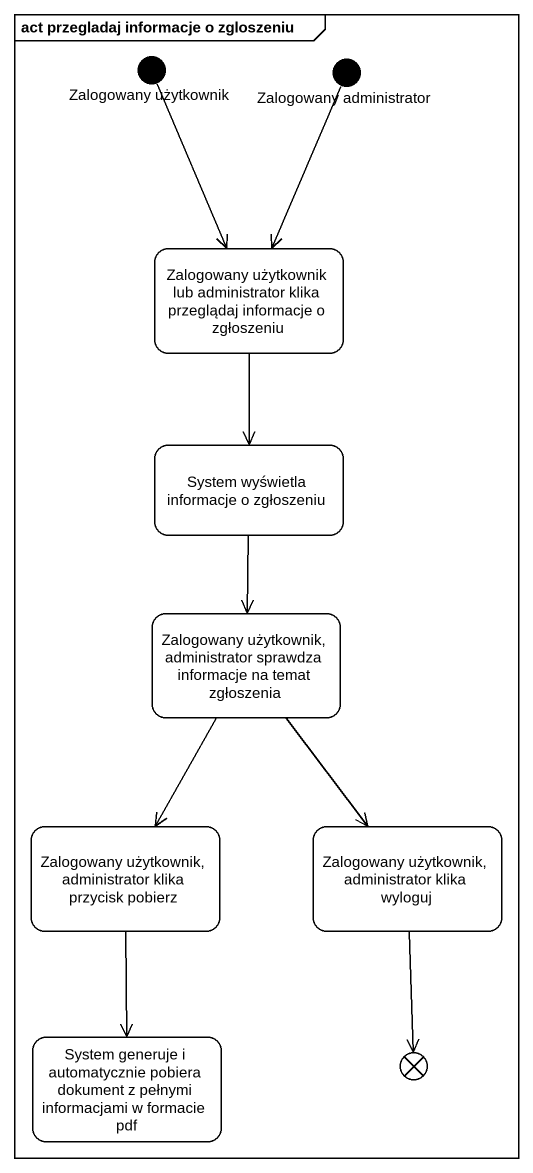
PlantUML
@startuml
mainframe act przegladaj informacje o zgloszeniu
hide empty description
state "Zalogowany użytkownik" as Zalogowany_użytkownik <<start>>
state "Zalogowany administrator" as Zalogowany_administrator <<start>>
state "Zalogowany użytkownik lub administrator klika przeglądaj informacje o zgłoszeniu" as Zalogowany_użytkownik_lub
state "System wyświetla informacje o zgłoszeniu" as System_wyświetla_informacje
state "Zalogowany użytkownik, administrator sprawdza informacje na temat zgłoszenia" as Zalogowany_użytkownik_2
state "Zalogowany użytkownik, administrator klika przycisk pobierz" as Zalogowany_użytkownik_3
state "Zalogowany użytkownik, administrator klika wyloguj" as Zalogowany_użytkownik_4
state "System generuje i automatycznie pobiera dokument z pełnymi informacjami w formacie pdf" as System_generuje_i
state flowfinal1 <<end>>
Zalogowany_użytkownik --> Zalogowany_użytkownik_lub
Zalogowany_administrator --> Zalogowany_użytkownik_lub
Zalogowany_użytkownik_lub --> System_wyświetla_informacje
System_wyświetla_informacje --> Zalogowany_użytkownik_2
Zalogowany_użytkownik_2 --> Zalogowany_użytkownik_3
Zalogowany_użytkownik_2 --> Zalogowany_użytkownik_4
Zalogowany_użytkownik_3 --> System_generuje_i
Zalogowany_użytkownik_4 --> flowfinal1
@enduml
